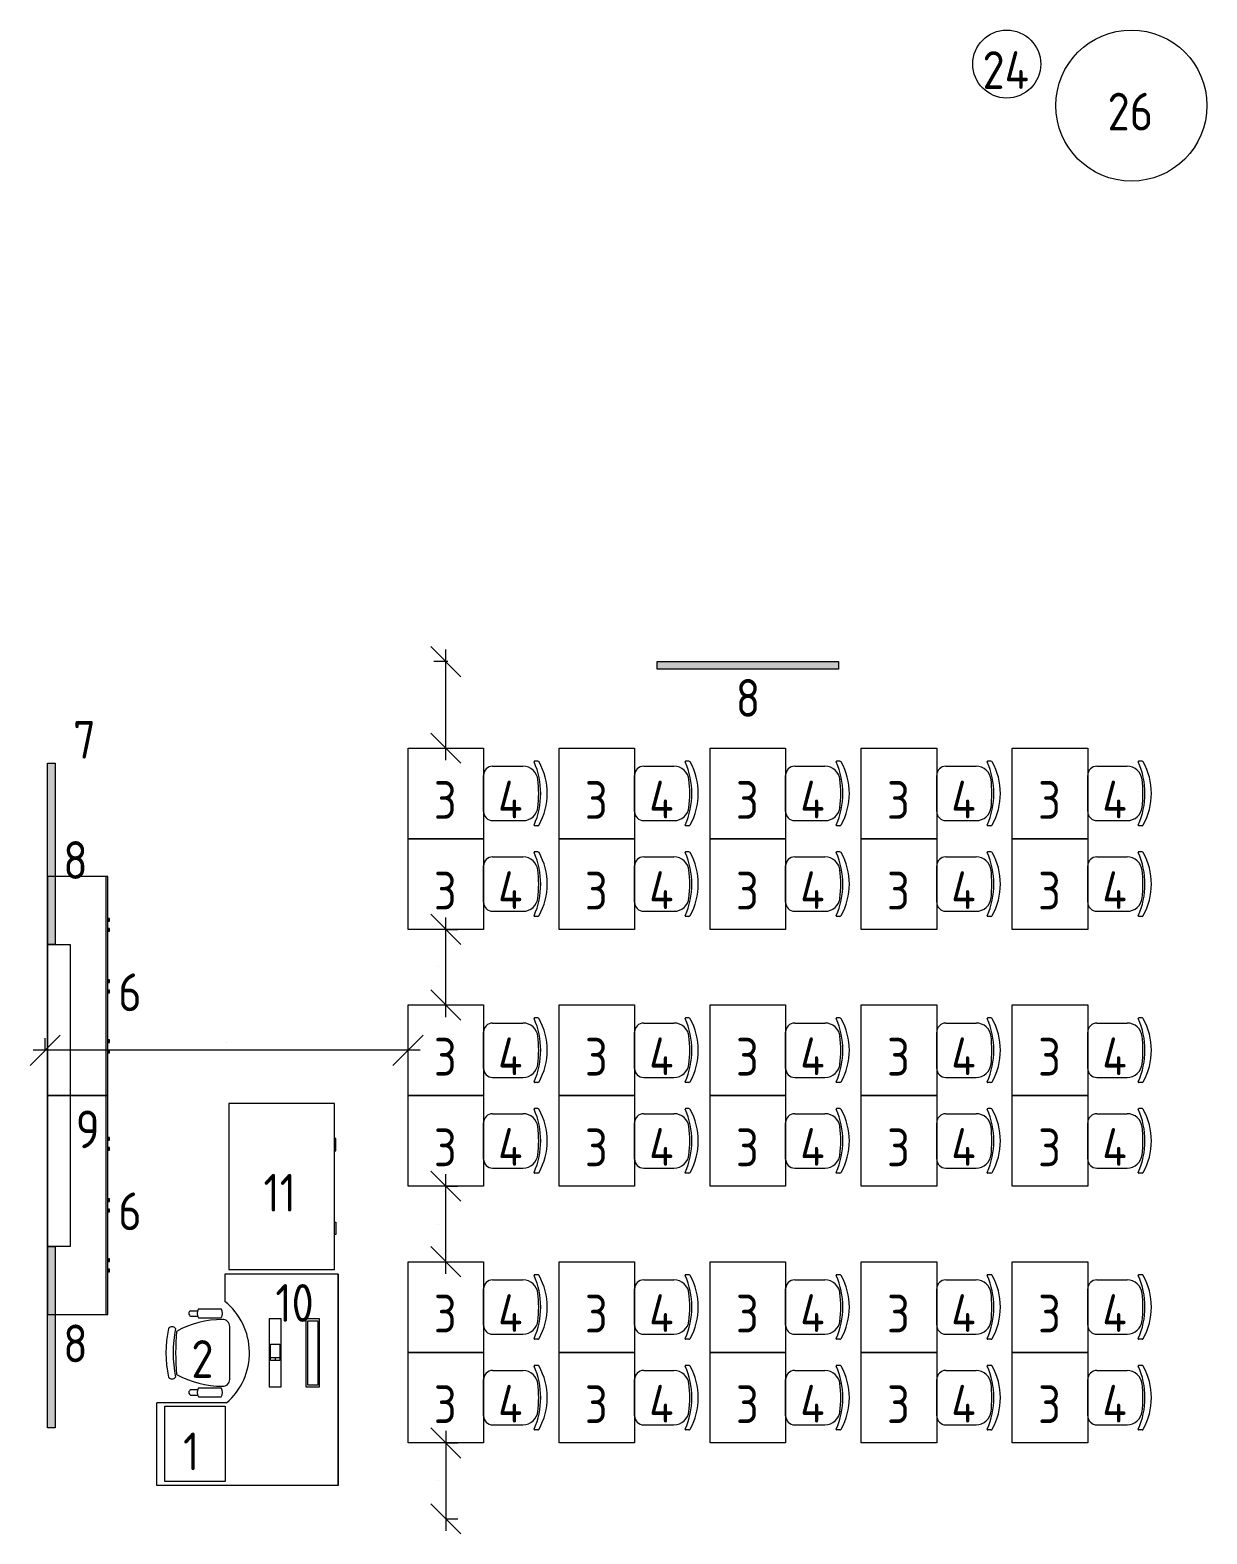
# Model space of a CAD drawing. Header units: millimetres. Extents: x -269164 to 430575, y -569542 to 36130.
# Drawn here: x 207267 to 215058, y -494001 to -484045 of the extents above; entities that cross this region are included whole.
import ezdxf

# ---------------------------------------------------------------- set-up
doc = ezdxf.new("R2010")
doc.units = ezdxf.units.MM
doc.layers.add('ТХ', color=5, linetype='Continuous', lineweight=5)
doc.layers.add('Уточнения', color=210, linetype='Continuous', lineweight=20)
doc.layers.add('ТХ_№ПОЗ', color=7, linetype='Continuous')
doc.styles.add('GOST Common_2', font='GOST_Common.ttf', dxfattribs={"width": 0.9, "height": 250})
doc.styles.add('GOST Common_3', font='GOST_Common.ttf', dxfattribs={"width": 0.9, "height": 2.5})
doc.dimstyles.new('TX-100', dxfattribs={"dimtxt": 200, "dimasz": 200, "dimexe": 80, "dimexo": 0, "dimgap": 50, "dimtad": 1, "dimtoh": 1, "dimdec": 0, "dimrnd": 10, "dimzin": 12, "dimtxsty": 'GOST Common_3', "dimblk": 'OBLIQUE', "dimcen": 1.5, "dimdle": 80, "dimclrd": 256, "dimclre": 256, "dimclrt": 256, "dimadec": 0, "dimazin": 0, "dimtfac": 1, "dimtdec": 0, "dimtmove": 0, "dimatfit": 3, "dimfxl": 1, "dimlwd": -1, "dimlwe": 15, "dimarcsym": 0})

# ---------------------------------------------------------------- blocks, each defined once
blk = doc.blocks.new('Стол учителя угловой с тумбой')
at = {"linetype": 'Continuous', "lineweight": 5}
for p, q in [((0, 0), (0, 1200)), ((0, 1200), (547.9, 1200)), ((547.9, 739), (547.9, 1200)), ((1400, 750), (1219.1, 750)), ((1400, 0), (1400, 750)), ((1400, 0), (1400, 750)), ((1400, 0), (0, 0)), ((0, 0), (1400, 0))]:
    blk.add_line(p, q, dxfattribs=at)
blk.add_lwpolyline([(26.4, 1148.7), (526.4, 1148.7), (526.4, 748.7), (26.4, 748.7)], close=True, dxfattribs=at)
blk.add_arc((878.9, 1024.4), 437, 220.76329, 321.11011, dxfattribs=at)
blk = doc.blocks.new('Кресло регулируемое')
at = {"linetype": 'Continuous'}
for p, q in [((-280.3, -163), (-280.3, -208.6)), ((-243.6, -163), (-243.6, -208.8)), ((242.1, -163), (242.1, -208.8)), ((278.9, -163), (278.9, -208.6)), ((-292.3, -214.4), (-292.3, -365.6)), ((-232.1, -214.4), (-232.1, -365.6)), ((230.7, -214.4), (230.7, -365.6)), ((290.9, -214.4), (290.9, -365.6)), ((-175.8, -421.8), (174.4, -421.8))]:
    blk.add_line(p, q, dxfattribs=at)
for centre, radius, start, end in [((402.7, -373.3), 624.5, 150.90677, 180.12147), ((-144.6, -40.7), 28.1, 124.29147, 235.70827), ((0, -747.5), 747.5, 77.60199, 102.39777), ((0, -794), 747.5, 77.60199, 102.39777), ((0, -1825.8), 1761.9, 85.39382, 94.65462), ((-404.1, -373.3), 624.5, 359.87797, 29.10589), ((144.6, -40.7), 28.1, 304.29007, 55.70964), ((-261.9, -171.6), 20.2, 24.89545, 155.33537), ((260.5, -171.5), 20.2, 24.89545, 155.33537), ((-262.2, -264.4), 58.4, 58.95098, 121.04877), ((260.8, -264.4), 58.4, 58.95101, 121.04877), ((-262.2, -315.5), 58.4, 238.95097, 301.04877), ((-176.4, -376.4), 45.4, 177.81347, 270.74787), ((175, -376.4), 45.4, 269.25187, 2.18664), ((260.8, -315.5), 58.4, 238.95097, 301.04877)]:
    blk.add_arc(centre, radius, start, end, dxfattribs=at)
blk = doc.blocks.new('Стул ученич штабелир №5-7')
at = {"color": 0, "linetype": 'ByBlock', "lineweight": -2}
for p, q in [((-120.1, 0), (120.1, 0)), ((-120.1, 0), (120.1, 0)), ((-179.9, -60), (-179.9, -260.3)), ((-179.9, -60), (-179.9, -260.3)), ((180.1, -60), (180.1, -260.3)), ((180.1, -60), (180.1, -260.3)), ((-213.4, -359), (-213.4, -337.3)), ((-213.4, -359), (-213.4, -337.3)), ((213.6, -359), (213.6, -337.3)), ((213.6, -359), (213.6, -337.3))]:
    blk.add_line(p, q, dxfattribs=at)
for centre, radius, start, end in [((-119.9, -60), 60, 90, 180), ((-119.9, -60), 60, 90, 180), ((120.1, -60), 60, 0, 90), ((120.1, -60), 60, 0, 90), ((-79.9, -260.3), 100, 180, 264.25844), ((-79.9, -260.3), 100, 180, 264.25844), ((80.1, -260.3), 100, 275.74156, 0), ((80.1, -260.3), 100, 275.74156, 0), ((-210.4, -337.3), 3, 63.89783, 180), ((-210.4, -337.3), 3, 63.89783, 180), ((-203.4, -359), 10, 180, 238.06825), ((-203.4, -359), 10, 180, 238.06825), ((0.1, 142.3), 520.8, 246.31951, 293.68049), ((0.1, 142.3), 520.8, 246.31951, 293.68049), ((0.1, 9), 430.5, 240.99166, 299.00834), ((0.1, 9), 430.5, 240.99166, 299.00834), ((0.1, 435.5), 800.4, 263.24698, 276.75302), ((0.1, 435.5), 800.4, 263.24698, 276.75302), ((203.6, -359), 10, 301.93175, 0), ((203.6, -359), 10, 301.93175, 0), ((210.6, -337.3), 3, 0, 116.10217), ((210.6, -337.3), 3, 0, 116.10217)]:
    blk.add_arc(centre, radius, start, end, dxfattribs=at)
blk = doc.blocks.new('Стол ученич с возможностью объединения №5-7')
blk.add_lwpolyline([(600, 0), (0, 0), (0, 500), (600, 500)], close=True)
blk = doc.blocks.new('A$C727b9d3d')
at = {"linetype": 'Continuous'}
blk.add_line((388, -1450), (388, 0), dxfattribs=at)
for points in [[(0, -1450), (400, -1450), (400, 0), (0, 0)], [(400, -277.1), (400, -294.4), (410.2, -294.4), (410.2, -277.1)], [(400, -344.7), (400, -362.1), (410.2, -362.1), (410.2, -344.7)], [(400, -684.1), (400, -701.5), (410.2, -701.5), (410.2, -684.1)], [(400, -751.8), (400, -769.1), (410.2, -769.1), (410.2, -751.8)], [(400, -1081), (400, -1098.4), (410.2, -1098.4), (410.2, -1081)], [(400, -1148.7), (400, -1166), (410.2, -1166), (410.2, -1148.7)]]:
    blk.add_lwpolyline(points, close=True, dxfattribs=at)
blk = doc.blocks.new('Покрытие настенное')
at = {"linetype": 'Continuous', "lineweight": 5}
blk.add_lwpolyline([(2250, -150), (250, -150), (250, 0), (2250, 0)], close=True, dxfattribs=at)
blk = doc.blocks.new('A$C3da1b1ea')
at = {"lineweight": 0}
h = blk.add_hatch(color=256, dxfattribs=at)
h.dxf.hatch_style = 1
h.paths.add_polyline_path([(0, 0), (50, 0), (50, -1200), (0, -1200)])
blk.add_lwpolyline([(0, 0), (50, 0), (50, -1200), (0, -1200), (0, 0)], dxfattribs=at)
blk = doc.blocks.new('_Oblique')
at = {"color": 0, "linetype": 'ByBlock', "lineweight": -2}
blk.add_line((-0.5, -0.5), (0.5, 0.5), dxfattribs=at)
blk = doc.blocks.new('*D11875')
at = {"layer": 'Defpoints', "color": 0, "lineweight": 40, "transparency": 16777216}
for p in [(389999, -302401.9), (389999, -302903.9), (389999, -302903.9)]:
    blk.add_point(p, dxfattribs=at)
at = {"layer": 'ТХ', "transparency": 16777216}
blk.add_line((389999, -302321.9), (389999, -302983.9), dxfattribs=at)
at = {"layer": 'ТХ', "lineweight": 15, "transparency": 16777216}
for p, q in [((389999, -302401.9), (390079, -302401.9)), ((389999, -302903.9), (390079, -302903.9))]:
    blk.add_line(p, q, dxfattribs=at)
at = {"layer": 'ТХ', "transparency": 16777216, "xscale": 200, "yscale": 200, "zscale": 200}
for p, rotation in [((389999, -302401.9), 90), ((389999, -302903.9), 270)]:
    blk.add_blockref('_Oblique', p, dxfattribs=dict(at, rotation=rotation))
at = {"layer": 'ТХ', "transparency": 16777216, "insert": (389947.8, -302652.9), "char_height": 2.5, "attachment_point": 5, "rotation": 90, "style": 'GOST Common_3'}
blk.add_mtext('500', dxfattribs=at)
blk = doc.blocks.new('*D11876')
at = {"layer": 'Defpoints', "color": 0, "lineweight": 40, "transparency": 16777216}
for p in [(389999, -300701.9), (389999, -300701.9), (389999, -301201.9)]:
    blk.add_point(p, dxfattribs=at)
at = {"layer": 'ТХ', "transparency": 16777216}
blk.add_line((389999, -301281.9), (389999, -300621.9), dxfattribs=at)
at = {"layer": 'ТХ', "lineweight": 15, "transparency": 16777216}
for p, q in [((389999, -300701.9), (390079, -300701.9)), ((389999, -301201.9), (390079, -301201.9))]:
    blk.add_line(p, q, dxfattribs=at)
at = {"layer": 'ТХ', "transparency": 16777216, "xscale": 200, "yscale": 200, "zscale": 200}
for p, rotation in [((389999, -300701.9), 90), ((389999, -301201.9), 270)]:
    blk.add_blockref('_Oblique', p, dxfattribs=dict(at, rotation=rotation))
at = {"layer": 'ТХ', "transparency": 16777216, "insert": (389947.8, -300951.9), "char_height": 2.5, "attachment_point": 5, "rotation": 90, "style": 'GOST Common_3'}
blk.add_mtext('500', dxfattribs=at)
blk = doc.blocks.new('*D11877')
at = {"layer": 'Defpoints', "color": 0, "lineweight": 40, "transparency": 16777216}
for p in [(389999, -299001.9), (389999, -299001.9), (389999, -299501.9)]:
    blk.add_point(p, dxfattribs=at)
at = {"layer": 'ТХ', "transparency": 16777216}
blk.add_line((389999, -299581.9), (389999, -298921.9), dxfattribs=at)
at = {"layer": 'ТХ', "lineweight": 15, "transparency": 16777216}
for p, q in [((389999, -299001.9), (390079, -299001.9)), ((389999, -299501.9), (390079, -299501.9))]:
    blk.add_line(p, q, dxfattribs=at)
at = {"layer": 'ТХ', "transparency": 16777216, "xscale": 200, "yscale": 200, "zscale": 200}
for p, rotation in [((389999, -299001.9), 90), ((389999, -299501.9), 270)]:
    blk.add_blockref('_Oblique', p, dxfattribs=dict(at, rotation=rotation))
at = {"layer": 'ТХ', "transparency": 16777216, "insert": (389947.8, -299251.9), "char_height": 2.5, "attachment_point": 5, "rotation": 90, "style": 'GOST Common_3'}
blk.add_mtext('500', dxfattribs=at)
blk = doc.blocks.new('A$C49f6806a')
at = {"linetype": 'Continuous'}
blk.add_lwpolyline([(0, -700), (1100, -700), (1100, 0), (0, 0)], close=True, dxfattribs=at)
for points in [[(313.3, -700), (313.3, -709), (231.5, -709), (231.5, -700)], [(786.7, -700), (786.7, -709), (868.5, -709), (868.5, -700)]]:
    blk.add_lwpolyline(points, dxfattribs=at)
blk = doc.blocks.new('*D11878')
at = {"layer": 'Defpoints', "color": 0, "lineweight": 40, "transparency": 16777216}
for p in [(387347, -299801.9), (387347, -299801.9), (389749, -299801.9)]:
    blk.add_point(p, dxfattribs=at)
at = {"layer": 'ТХ', "lineweight": 15, "transparency": 16777216}
for p, q in [((387347, -299801.9), (387347, -299721.9)), ((389749, -299801.9), (389749, -299721.9))]:
    blk.add_line(p, q, dxfattribs=at)
at = {"layer": 'ТХ', "transparency": 16777216}
blk.add_line((389829, -299801.9), (387267, -299801.9), dxfattribs=at)
at = {"layer": 'ТХ', "transparency": 16777216, "xscale": 200, "yscale": 200, "zscale": 200, "rotation": 180}
blk.add_blockref('_Oblique', (387347, -299801.9), dxfattribs=at)
at = {"layer": 'ТХ', "transparency": 16777216, "xscale": 200, "yscale": 200, "zscale": 200}
blk.add_blockref('_Oblique', (389749, -299801.9), dxfattribs=at)
at = {"layer": 'ТХ', "transparency": 16777216, "insert": (388548, -299750.6), "char_height": 2.5, "attachment_point": 5, "style": 'GOST Common_3'}
blk.add_mtext('2400', dxfattribs=at)
blk = doc.blocks.new('*D11879')
at = {"layer": 'Defpoints', "color": 0, "lineweight": 40, "transparency": 16777216}
for p in [(389999, -297228.9), (390013.5, -297228.9), (389999, -297801.9)]:
    blk.add_point(p, dxfattribs=at)
at = {"layer": 'ТХ', "transparency": 16777216}
blk.add_line((389999, -297881.9), (389999, -297148.9), dxfattribs=at)
at = {"layer": 'ТХ', "lineweight": 15, "transparency": 16777216}
for p, q in [((390013.5, -297228.9), (389919, -297228.9)), ((389999, -297801.9), (390079, -297801.9))]:
    blk.add_line(p, q, dxfattribs=at)
at = {"layer": 'ТХ', "transparency": 16777216, "xscale": 200, "yscale": 200, "zscale": 200}
for p, rotation in [((389999, -297228.9), 90), ((389999, -297801.9), 270)]:
    blk.add_blockref('_Oblique', p, dxfattribs=dict(at, rotation=rotation))
at = {"layer": 'ТХ', "transparency": 16777216, "insert": (389947.8, -297515.4), "char_height": 2.5, "attachment_point": 5, "rotation": 90, "style": 'GOST Common_3'}
blk.add_mtext('570', dxfattribs=at)
blk = doc.blocks.new('Ноутбук')
at = {"layer": 'ТХ'}
for p, q in [((2432.4, 14060), (2432.4, 13996.6)), ((2432.4, 14028.3), (2412.3, 14028.3))]:
    blk.add_line(p, q, dxfattribs=at)
for points in [[(2238.5, 13988.4), (2687.5, 13988.4), (2687.5, 14067.9), (2238.5, 14067.9)], [(2520.4, 13996.6), (2412.3, 13996.6), (2412.3, 14060), (2520.4, 14060)], [(2687.5, 13824.4), (2238.5, 13824.4), (2238.5, 13735.8), (2687.5, 13735.8)], [(2673.8, 13813.8), (2251.4, 13813.8), (2251.4, 13743.9), (2673.8, 13743.9)]]:
    blk.add_lwpolyline(points, close=True, dxfattribs=at)
blk = doc.blocks.new('ТХ1 3 этаж')
at = {"layer": 'ТХ'}
for centre, radius in [((393712.7, -293273), 225), ((394537.7, -293548), 500)]:
    blk.add_circle(centre, radius, dxfattribs=at)
at = {"rotation": 90}
blk.add_blockref('Ноутбук', (402897.8, -304268.5), dxfattribs=at)
at = {"layer": 'ТХ', "lineweight": 0}
for name, p, rotation in [('A$C3da1b1ea', (392599, -297228.9), 270), ('Стол ученич с возможностью объединения №5-7', (390249, -298401.9), 90), ('Стол ученич с возможностью объединения №5-7', (391249, -298401.9), 90), ('Стол ученич с возможностью объединения №5-7', (392249, -298401.9), 90), ('Стол ученич с возможностью объединения №5-7', (393249, -298401.9), 90), ('Стол ученич с возможностью объединения №5-7', (394249, -298401.9), 90), ('Стул ученич штабелир №5-7', (390249, -298101.9), 90), ('Стул ученич штабелир №5-7', (391249, -298101.9), 90), ('Стул ученич штабелир №5-7', (392249, -298101.9), 90), ('Стул ученич штабелир №5-7', (393249, -298101.9), 90), ('Стул ученич штабелир №5-7', (394249, -298101.9), 90), ('Стол ученич с возможностью объединения №5-7', (390249, -299001.9), 90), ('Стол ученич с возможностью объединения №5-7', (391249, -299001.9), 90), ('Стол ученич с возможностью объединения №5-7', (392249, -299001.9), 90), ('Стол ученич с возможностью объединения №5-7', (393249, -299001.9), 90), ('Стол ученич с возможностью объединения №5-7', (394249, -299001.9), 90), ('Стул ученич штабелир №5-7', (390249, -298701.9), 90), ('Стул ученич штабелир №5-7', (391249, -298701.9), 90), ('Стул ученич штабелир №5-7', (392249, -298701.9), 90), ('Стул ученич штабелир №5-7', (393249, -298701.9), 90), ('Стул ученич штабелир №5-7', (394249, -298701.9), 90), ('Покрытие настенное', (387362, -301351.9), 90), ('Стол ученич с возможностью объединения №5-7', (390249, -300101.9), 90), ('Стол ученич с возможностью объединения №5-7', (391249, -300101.9), 90), ('Стол ученич с возможностью объединения №5-7', (392249, -300101.9), 90), ('Стол ученич с возможностью объединения №5-7', (393249, -300101.9), 90), ('Стол ученич с возможностью объединения №5-7', (394249, -300101.9), 90), ('Стул ученич штабелир №5-7', (390249, -299801.9), 90), ('Стул ученич штабелир №5-7', (391249, -299801.9), 90), ('Стул ученич штабелир №5-7', (392249, -299801.9), 90), ('Стул ученич штабелир №5-7', (393249, -299801.9), 90), ('Стул ученич штабелир №5-7', (394249, -299801.9), 90), ('A$C49f6806a', (388562, -301253.9), 90), ('Стол ученич с возможностью объединения №5-7', (390249, -300701.9), 90), ('Стол ученич с возможностью объединения №5-7', (391249, -300701.9), 90), ('Стол ученич с возможностью объединения №5-7', (392249, -300701.9), 90), ('Стол ученич с возможностью объединения №5-7', (393249, -300701.9), 90), ('Стол ученич с возможностью объединения №5-7', (394249, -300701.9), 90), ('Стул ученич штабелир №5-7', (390249, -300401.9), 90), ('Стул ученич штабелир №5-7', (391249, -300401.9), 90), ('Стул ученич штабелир №5-7', (392249, -300401.9), 90), ('Стул ученич штабелир №5-7', (393249, -300401.9), 90), ('Стул ученич штабелир №5-7', (394249, -300401.9), 90), ('Стол ученич с возможностью объединения №5-7', (390249, -301801.9), 90), ('Стол ученич с возможностью объединения №5-7', (391249, -301801.9), 90), ('Стол ученич с возможностью объединения №5-7', (392249, -301801.9), 90), ('Стол ученич с возможностью объединения №5-7', (393249, -301801.9), 90), ('Стол ученич с возможностью объединения №5-7', (394249, -301801.9), 90), ('Стол учителя угловой с тумбой', (389287, -302683.9), 90), ('Стул ученич штабелир №5-7', (390249, -301501.9), 90), ('Стул ученич штабелир №5-7', (391249, -301501.9), 90), ('Стул ученич штабелир №5-7', (392249, -301501.9), 90), ('Стул ученич штабелир №5-7', (393249, -301501.9), 90), ('Стул ученич штабелир №5-7', (394249, -301501.9), 90), ('Кресло регулируемое', (388146.8, -301804.8), 90), ('Стол ученич с возможностью объединения №5-7', (390249, -302401.9), 90), ('Стол ученич с возможностью объединения №5-7', (391249, -302401.9), 90), ('Стол ученич с возможностью объединения №5-7', (392249, -302401.9), 90), ('Стол ученич с возможностью объединения №5-7', (393249, -302401.9), 90), ('Стол ученич с возможностью объединения №5-7', (394249, -302401.9), 90), ('Стул ученич штабелир №5-7', (390249, -302101.9), 90), ('Стул ученич штабелир №5-7', (391249, -302101.9), 90), ('Стул ученич штабелир №5-7', (392249, -302101.9), 90), ('Стул ученич штабелир №5-7', (393249, -302101.9), 90), ('Стул ученич штабелир №5-7', (394249, -302101.9), 90)]:
    blk.add_blockref(name, p, dxfattribs=dict(at, rotation=rotation))
for name, p in [('A$C3da1b1ea', (387362, -297901.9)), ('A$C727b9d3d', (387362, -298651.9)), ('A$C727b9d3d', (387362, -300101.9)), ('A$C3da1b1ea', (387362, -301101.9))]:
    blk.add_blockref(name, p, dxfattribs=at)
at = {"layer": 'ТХ_№ПОЗ', "char_height": 250, "width": 595, "attachment_point": 5, "line_spacing_factor": 1.139951, "style": 'GOST Common_2'}
for s, insert in [('\\pxt4.23333,8.46667,12.7,16.93333,21.16667,25.4,29.63333,33.86667,38.1,42.33333,46.56667,50.8,55.03333,59.26667,63.5,67.73333,71.96667,76.2,80.43333,84.66667,88.9,93.13333,97.36667,101.6,105.83333,110.06667,114.3,118.53333,122.76667,127,131.23333,135.46667;24', (393705.9, -293312.8)), ('\\pxt4.23333,8.46667,12.7,16.93333,21.16667,25.4,29.63333,33.86667,38.1,42.33333,46.56667,50.8,55.03333,59.26667,63.5,67.73333,71.96667,76.2,80.43333,84.66667,88.9,93.13333,97.36667,101.6,105.83333,110.06667,114.3,118.53333,122.76667,127,131.23333,135.46667;26', (394530.9, -293587.8)), ('\\pxt4.23333,8.46667,12.7,16.93333,21.16667,25.4,29.63333,33.86667,38.1,42.33333,46.56667,50.8,55.03333,59.26667,63.5,67.73333,71.96667,76.2,80.43333,84.66667,88.9,93.13333,97.36667,101.6,105.83333,110.06667,114.3,118.53333,122.76667,127,131.23333,135.46667;8', (391999.8, -297469.6)), ('\\pxt4.23333,8.46667,12.7,16.93333,21.16667,25.4,29.63333,33.86667,38.1,42.33333,46.56667,50.8,55.03333,59.26667,63.5,67.73333,71.96667,76.2,80.43333,84.66667,88.9,93.13333,97.36667,101.6,105.83333,110.06667,114.3,118.53333,122.76667,127,131.23333,135.46667;7', (387607.2, -297746.3)), ('\\pxt4.23333,8.46667,12.7,16.93333,21.16667,25.4,29.63333,33.86667,38.1,42.33333,46.56667,50.8,55.03333,59.26667,63.5,67.73333,71.96667,76.2,80.43333,84.66667,88.9,93.13333,97.36667,101.6,105.83333,110.06667,114.3,118.53333,122.76667,127,131.23333,135.46667;3', (389995.6, -298145.1)), ('\\pxt4.23333,8.46667,12.7,16.93333,21.16667,25.4,29.63333,33.86667,38.1,42.33333,46.56667,50.8,55.03333,59.26667,63.5,67.73333,71.96667,76.2,80.43333,84.66667,88.9,93.13333,97.36667,101.6,105.83333,110.06667,114.3,118.53333,122.76667,127,131.23333,135.46667;4', (390426.2, -298141.9)), ('\\pxt4.23333,8.46667,12.7,16.93333,21.16667,25.4,29.63333,33.86667,38.1,42.33333,46.56667,50.8,55.03333,59.26667,63.5,67.73333,71.96667,76.2,80.43333,84.66667,88.9,93.13333,97.36667,101.6,105.83333,110.06667,114.3,118.53333,122.76667,127,131.23333,135.46667;3', (390995.6, -298145.1)), ('\\pxt4.23333,8.46667,12.7,16.93333,21.16667,25.4,29.63333,33.86667,38.1,42.33333,46.56667,50.8,55.03333,59.26667,63.5,67.73333,71.96667,76.2,80.43333,84.66667,88.9,93.13333,97.36667,101.6,105.83333,110.06667,114.3,118.53333,122.76667,127,131.23333,135.46667;4', (391426.2, -298141.9)), ('\\pxt4.23333,8.46667,12.7,16.93333,21.16667,25.4,29.63333,33.86667,38.1,42.33333,46.56667,50.8,55.03333,59.26667,63.5,67.73333,71.96667,76.2,80.43333,84.66667,88.9,93.13333,97.36667,101.6,105.83333,110.06667,114.3,118.53333,122.76667,127,131.23333,135.46667;3', (391995.6, -298145.1)), ('\\pxt4.23333,8.46667,12.7,16.93333,21.16667,25.4,29.63333,33.86667,38.1,42.33333,46.56667,50.8,55.03333,59.26667,63.5,67.73333,71.96667,76.2,80.43333,84.66667,88.9,93.13333,97.36667,101.6,105.83333,110.06667,114.3,118.53333,122.76667,127,131.23333,135.46667;4', (392426.2, -298141.9)), ('\\pxt4.23333,8.46667,12.7,16.93333,21.16667,25.4,29.63333,33.86667,38.1,42.33333,46.56667,50.8,55.03333,59.26667,63.5,67.73333,71.96667,76.2,80.43333,84.66667,88.9,93.13333,97.36667,101.6,105.83333,110.06667,114.3,118.53333,122.76667,127,131.23333,135.46667;3', (392995.6, -298145.1)), ('\\pxt4.23333,8.46667,12.7,16.93333,21.16667,25.4,29.63333,33.86667,38.1,42.33333,46.56667,50.8,55.03333,59.26667,63.5,67.73333,71.96667,76.2,80.43333,84.66667,88.9,93.13333,97.36667,101.6,105.83333,110.06667,114.3,118.53333,122.76667,127,131.23333,135.46667;4', (393426.2, -298141.9)), ('\\pxt4.23333,8.46667,12.7,16.93333,21.16667,25.4,29.63333,33.86667,38.1,42.33333,46.56667,50.8,55.03333,59.26667,63.5,67.73333,71.96667,76.2,80.43333,84.66667,88.9,93.13333,97.36667,101.6,105.83333,110.06667,114.3,118.53333,122.76667,127,131.23333,135.46667;3', (393995.6, -298145.1)), ('\\pxt4.23333,8.46667,12.7,16.93333,21.16667,25.4,29.63333,33.86667,38.1,42.33333,46.56667,50.8,55.03333,59.26667,63.5,67.73333,71.96667,76.2,80.43333,84.66667,88.9,93.13333,97.36667,101.6,105.83333,110.06667,114.3,118.53333,122.76667,127,131.23333,135.46667;4', (394426.2, -298141.9)), ('\\pxt4.23333,8.46667,12.7,16.93333,21.16667,25.4,29.63333,33.86667,38.1,42.33333,46.56667,50.8,55.03333,59.26667,63.5,67.73333,71.96667,76.2,80.43333,84.66667,88.9,93.13333,97.36667,101.6,105.83333,110.06667,114.3,118.53333,122.76667,127,131.23333,135.46667;8', (387547.5, -298542.9)), ('\\pxt4.23333,8.46667,12.7,16.93333,21.16667,25.4,29.63333,33.86667,38.1,42.33333,46.56667,50.8,55.03333,59.26667,63.5,67.73333,71.96667,76.2,80.43333,84.66667,88.9,93.13333,97.36667,101.6,105.83333,110.06667,114.3,118.53333,122.76667,127,131.23333,135.46667;3', (389995.6, -298745.1)), ('\\pxt4.23333,8.46667,12.7,16.93333,21.16667,25.4,29.63333,33.86667,38.1,42.33333,46.56667,50.8,55.03333,59.26667,63.5,67.73333,71.96667,76.2,80.43333,84.66667,88.9,93.13333,97.36667,101.6,105.83333,110.06667,114.3,118.53333,122.76667,127,131.23333,135.46667;4', (390426.2, -298741.9)), ('\\pxt4.23333,8.46667,12.7,16.93333,21.16667,25.4,29.63333,33.86667,38.1,42.33333,46.56667,50.8,55.03333,59.26667,63.5,67.73333,71.96667,76.2,80.43333,84.66667,88.9,93.13333,97.36667,101.6,105.83333,110.06667,114.3,118.53333,122.76667,127,131.23333,135.46667;3', (390995.6, -298745.1)), ('\\pxt4.23333,8.46667,12.7,16.93333,21.16667,25.4,29.63333,33.86667,38.1,42.33333,46.56667,50.8,55.03333,59.26667,63.5,67.73333,71.96667,76.2,80.43333,84.66667,88.9,93.13333,97.36667,101.6,105.83333,110.06667,114.3,118.53333,122.76667,127,131.23333,135.46667;4', (391426.2, -298741.9)), ('\\pxt4.23333,8.46667,12.7,16.93333,21.16667,25.4,29.63333,33.86667,38.1,42.33333,46.56667,50.8,55.03333,59.26667,63.5,67.73333,71.96667,76.2,80.43333,84.66667,88.9,93.13333,97.36667,101.6,105.83333,110.06667,114.3,118.53333,122.76667,127,131.23333,135.46667;3', (391995.6, -298745.1)), ('\\pxt4.23333,8.46667,12.7,16.93333,21.16667,25.4,29.63333,33.86667,38.1,42.33333,46.56667,50.8,55.03333,59.26667,63.5,67.73333,71.96667,76.2,80.43333,84.66667,88.9,93.13333,97.36667,101.6,105.83333,110.06667,114.3,118.53333,122.76667,127,131.23333,135.46667;4', (392426.2, -298741.9)), ('\\pxt4.23333,8.46667,12.7,16.93333,21.16667,25.4,29.63333,33.86667,38.1,42.33333,46.56667,50.8,55.03333,59.26667,63.5,67.73333,71.96667,76.2,80.43333,84.66667,88.9,93.13333,97.36667,101.6,105.83333,110.06667,114.3,118.53333,122.76667,127,131.23333,135.46667;3', (392995.6, -298745.1)), ('\\pxt4.23333,8.46667,12.7,16.93333,21.16667,25.4,29.63333,33.86667,38.1,42.33333,46.56667,50.8,55.03333,59.26667,63.5,67.73333,71.96667,76.2,80.43333,84.66667,88.9,93.13333,97.36667,101.6,105.83333,110.06667,114.3,118.53333,122.76667,127,131.23333,135.46667;4', (393426.2, -298741.9)), ('\\pxt4.23333,8.46667,12.7,16.93333,21.16667,25.4,29.63333,33.86667,38.1,42.33333,46.56667,50.8,55.03333,59.26667,63.5,67.73333,71.96667,76.2,80.43333,84.66667,88.9,93.13333,97.36667,101.6,105.83333,110.06667,114.3,118.53333,122.76667,127,131.23333,135.46667;3', (393995.6, -298745.1)), ('\\pxt4.23333,8.46667,12.7,16.93333,21.16667,25.4,29.63333,33.86667,38.1,42.33333,46.56667,50.8,55.03333,59.26667,63.5,67.73333,71.96667,76.2,80.43333,84.66667,88.9,93.13333,97.36667,101.6,105.83333,110.06667,114.3,118.53333,122.76667,127,131.23333,135.46667;4', (394426.2, -298741.9)), ('\\pxt4.23333,8.46667,12.7,16.93333,21.16667,25.4,29.63333,33.86667,38.1,42.33333,46.56667,50.8,55.03333,59.26667,63.5,67.73333,71.96667,76.2,80.43333,84.66667,88.9,93.13333,97.36667,101.6,105.83333,110.06667,114.3,118.53333,122.76667,127,131.23333,135.46667;6', (387907.9, -299418.1)), ('\\pxt4.23333,8.46667,12.7,16.93333,21.16667,25.4,29.63333,33.86667,38.1,42.33333,46.56667,50.8,55.03333,59.26667,63.5,67.73333,71.96667,76.2,80.43333,84.66667,88.9,93.13333,97.36667,101.6,105.83333,110.06667,114.3,118.53333,122.76667,127,131.23333,135.46667;3', (389995.6, -299845.1)), ('\\pxt4.23333,8.46667,12.7,16.93333,21.16667,25.4,29.63333,33.86667,38.1,42.33333,46.56667,50.8,55.03333,59.26667,63.5,67.73333,71.96667,76.2,80.43333,84.66667,88.9,93.13333,97.36667,101.6,105.83333,110.06667,114.3,118.53333,122.76667,127,131.23333,135.46667;4', (390426.2, -299841.9)), ('\\pxt4.23333,8.46667,12.7,16.93333,21.16667,25.4,29.63333,33.86667,38.1,42.33333,46.56667,50.8,55.03333,59.26667,63.5,67.73333,71.96667,76.2,80.43333,84.66667,88.9,93.13333,97.36667,101.6,105.83333,110.06667,114.3,118.53333,122.76667,127,131.23333,135.46667;3', (390995.6, -299845.1)), ('\\pxt4.23333,8.46667,12.7,16.93333,21.16667,25.4,29.63333,33.86667,38.1,42.33333,46.56667,50.8,55.03333,59.26667,63.5,67.73333,71.96667,76.2,80.43333,84.66667,88.9,93.13333,97.36667,101.6,105.83333,110.06667,114.3,118.53333,122.76667,127,131.23333,135.46667;4', (391426.2, -299841.9)), ('\\pxt4.23333,8.46667,12.7,16.93333,21.16667,25.4,29.63333,33.86667,38.1,42.33333,46.56667,50.8,55.03333,59.26667,63.5,67.73333,71.96667,76.2,80.43333,84.66667,88.9,93.13333,97.36667,101.6,105.83333,110.06667,114.3,118.53333,122.76667,127,131.23333,135.46667;3', (391995.6, -299845.1)), ('\\pxt4.23333,8.46667,12.7,16.93333,21.16667,25.4,29.63333,33.86667,38.1,42.33333,46.56667,50.8,55.03333,59.26667,63.5,67.73333,71.96667,76.2,80.43333,84.66667,88.9,93.13333,97.36667,101.6,105.83333,110.06667,114.3,118.53333,122.76667,127,131.23333,135.46667;4', (392426.2, -299841.9)), ('\\pxt4.23333,8.46667,12.7,16.93333,21.16667,25.4,29.63333,33.86667,38.1,42.33333,46.56667,50.8,55.03333,59.26667,63.5,67.73333,71.96667,76.2,80.43333,84.66667,88.9,93.13333,97.36667,101.6,105.83333,110.06667,114.3,118.53333,122.76667,127,131.23333,135.46667;3', (392995.6, -299845.1)), ('\\pxt4.23333,8.46667,12.7,16.93333,21.16667,25.4,29.63333,33.86667,38.1,42.33333,46.56667,50.8,55.03333,59.26667,63.5,67.73333,71.96667,76.2,80.43333,84.66667,88.9,93.13333,97.36667,101.6,105.83333,110.06667,114.3,118.53333,122.76667,127,131.23333,135.46667;4', (393426.2, -299841.9)), ('\\pxt4.23333,8.46667,12.7,16.93333,21.16667,25.4,29.63333,33.86667,38.1,42.33333,46.56667,50.8,55.03333,59.26667,63.5,67.73333,71.96667,76.2,80.43333,84.66667,88.9,93.13333,97.36667,101.6,105.83333,110.06667,114.3,118.53333,122.76667,127,131.23333,135.46667;3', (393995.6, -299845.1)), ('\\pxt4.23333,8.46667,12.7,16.93333,21.16667,25.4,29.63333,33.86667,38.1,42.33333,46.56667,50.8,55.03333,59.26667,63.5,67.73333,71.96667,76.2,80.43333,84.66667,88.9,93.13333,97.36667,101.6,105.83333,110.06667,114.3,118.53333,122.76667,127,131.23333,135.46667;4', (394426.2, -299841.9)), ('\\pxt4.23333,8.46667,12.7,16.93333,21.16667,25.4,29.63333,33.86667,38.1,42.33333,46.56667,50.8,55.03333,59.26667,63.5,67.73333,71.96667,76.2,80.43333,84.66667,88.9,93.13333,97.36667,101.6,105.83333,110.06667,114.3,118.53333,122.76667,127,131.23333,135.46667;9', (387628.8, -300325.6)), ('\\pxt4.23333,8.46667,12.7,16.93333,21.16667,25.4,29.63333,33.86667,38.1,42.33333,46.56667,50.8,55.03333,59.26667,63.5,67.73333,71.96667,76.2,80.43333,84.66667,88.9,93.13333,97.36667,101.6,105.83333,110.06667,114.3,118.53333,122.76667,127,131.23333,135.46667;3', (389995.6, -300445.1)), ('\\pxt4.23333,8.46667,12.7,16.93333,21.16667,25.4,29.63333,33.86667,38.1,42.33333,46.56667,50.8,55.03333,59.26667,63.5,67.73333,71.96667,76.2,80.43333,84.66667,88.9,93.13333,97.36667,101.6,105.83333,110.06667,114.3,118.53333,122.76667,127,131.23333,135.46667;4', (390426.2, -300441.9)), ('\\pxt4.23333,8.46667,12.7,16.93333,21.16667,25.4,29.63333,33.86667,38.1,42.33333,46.56667,50.8,55.03333,59.26667,63.5,67.73333,71.96667,76.2,80.43333,84.66667,88.9,93.13333,97.36667,101.6,105.83333,110.06667,114.3,118.53333,122.76667,127,131.23333,135.46667;3', (390995.6, -300445.1)), ('\\pxt4.23333,8.46667,12.7,16.93333,21.16667,25.4,29.63333,33.86667,38.1,42.33333,46.56667,50.8,55.03333,59.26667,63.5,67.73333,71.96667,76.2,80.43333,84.66667,88.9,93.13333,97.36667,101.6,105.83333,110.06667,114.3,118.53333,122.76667,127,131.23333,135.46667;4', (391426.2, -300441.9)), ('\\pxt4.23333,8.46667,12.7,16.93333,21.16667,25.4,29.63333,33.86667,38.1,42.33333,46.56667,50.8,55.03333,59.26667,63.5,67.73333,71.96667,76.2,80.43333,84.66667,88.9,93.13333,97.36667,101.6,105.83333,110.06667,114.3,118.53333,122.76667,127,131.23333,135.46667;3', (391995.6, -300445.1)), ('\\pxt4.23333,8.46667,12.7,16.93333,21.16667,25.4,29.63333,33.86667,38.1,42.33333,46.56667,50.8,55.03333,59.26667,63.5,67.73333,71.96667,76.2,80.43333,84.66667,88.9,93.13333,97.36667,101.6,105.83333,110.06667,114.3,118.53333,122.76667,127,131.23333,135.46667;4', (392426.2, -300441.9)), ('\\pxt4.23333,8.46667,12.7,16.93333,21.16667,25.4,29.63333,33.86667,38.1,42.33333,46.56667,50.8,55.03333,59.26667,63.5,67.73333,71.96667,76.2,80.43333,84.66667,88.9,93.13333,97.36667,101.6,105.83333,110.06667,114.3,118.53333,122.76667,127,131.23333,135.46667;3', (392995.6, -300445.1)), ('\\pxt4.23333,8.46667,12.7,16.93333,21.16667,25.4,29.63333,33.86667,38.1,42.33333,46.56667,50.8,55.03333,59.26667,63.5,67.73333,71.96667,76.2,80.43333,84.66667,88.9,93.13333,97.36667,101.6,105.83333,110.06667,114.3,118.53333,122.76667,127,131.23333,135.46667;4', (393426.2, -300441.9)), ('\\pxt4.23333,8.46667,12.7,16.93333,21.16667,25.4,29.63333,33.86667,38.1,42.33333,46.56667,50.8,55.03333,59.26667,63.5,67.73333,71.96667,76.2,80.43333,84.66667,88.9,93.13333,97.36667,101.6,105.83333,110.06667,114.3,118.53333,122.76667,127,131.23333,135.46667;3', (393995.6, -300445.1)), ('\\pxt4.23333,8.46667,12.7,16.93333,21.16667,25.4,29.63333,33.86667,38.1,42.33333,46.56667,50.8,55.03333,59.26667,63.5,67.73333,71.96667,76.2,80.43333,84.66667,88.9,93.13333,97.36667,101.6,105.83333,110.06667,114.3,118.53333,122.76667,127,131.23333,135.46667;4', (394426.2, -300441.9)), ('\\pxt4.23333,8.46667,12.7,16.93333,21.16667,25.4,29.63333,33.86667,38.1,42.33333,46.56667,50.8,55.03333,59.26667,63.5,67.73333,71.96667,76.2,80.43333,84.66667,88.9,93.13333,97.36667,101.6,105.83333,110.06667,114.3,118.53333,122.76667,127,131.23333,135.46667;11', (388899.7, -300745.2)), ('\\pxt4.23333,8.46667,12.7,16.93333,21.16667,25.4,29.63333,33.86667,38.1,42.33333,46.56667,50.8,55.03333,59.26667,63.5,67.73333,71.96667,76.2,80.43333,84.66667,88.9,93.13333,97.36667,101.6,105.83333,110.06667,114.3,118.53333,122.76667,127,131.23333,135.46667;6', (387907.9, -300868.1)), ('\\pxt4.23333,8.46667,12.7,16.93333,21.16667,25.4,29.63333,33.86667,38.1,42.33333,46.56667,50.8,55.03333,59.26667,63.5,67.73333,71.96667,76.2,80.43333,84.66667,88.9,93.13333,97.36667,101.6,105.83333,110.06667,114.3,118.53333,122.76667,127,131.23333,135.46667;10', (388997.9, -301474.9)), ('\\pxt4.23333,8.46667,12.7,16.93333,21.16667,25.4,29.63333,33.86667,38.1,42.33333,46.56667,50.8,55.03333,59.26667,63.5,67.73333,71.96667,76.2,80.43333,84.66667,88.9,93.13333,97.36667,101.6,105.83333,110.06667,114.3,118.53333,122.76667,127,131.23333,135.46667;3', (389995.6, -301545.1)), ('\\pxt4.23333,8.46667,12.7,16.93333,21.16667,25.4,29.63333,33.86667,38.1,42.33333,46.56667,50.8,55.03333,59.26667,63.5,67.73333,71.96667,76.2,80.43333,84.66667,88.9,93.13333,97.36667,101.6,105.83333,110.06667,114.3,118.53333,122.76667,127,131.23333,135.46667;4', (390426.2, -301541.9)), ('\\pxt4.23333,8.46667,12.7,16.93333,21.16667,25.4,29.63333,33.86667,38.1,42.33333,46.56667,50.8,55.03333,59.26667,63.5,67.73333,71.96667,76.2,80.43333,84.66667,88.9,93.13333,97.36667,101.6,105.83333,110.06667,114.3,118.53333,122.76667,127,131.23333,135.46667;3', (390995.6, -301545.1)), ('\\pxt4.23333,8.46667,12.7,16.93333,21.16667,25.4,29.63333,33.86667,38.1,42.33333,46.56667,50.8,55.03333,59.26667,63.5,67.73333,71.96667,76.2,80.43333,84.66667,88.9,93.13333,97.36667,101.6,105.83333,110.06667,114.3,118.53333,122.76667,127,131.23333,135.46667;4', (391426.2, -301541.9)), ('\\pxt4.23333,8.46667,12.7,16.93333,21.16667,25.4,29.63333,33.86667,38.1,42.33333,46.56667,50.8,55.03333,59.26667,63.5,67.73333,71.96667,76.2,80.43333,84.66667,88.9,93.13333,97.36667,101.6,105.83333,110.06667,114.3,118.53333,122.76667,127,131.23333,135.46667;3', (391995.6, -301545.1)), ('\\pxt4.23333,8.46667,12.7,16.93333,21.16667,25.4,29.63333,33.86667,38.1,42.33333,46.56667,50.8,55.03333,59.26667,63.5,67.73333,71.96667,76.2,80.43333,84.66667,88.9,93.13333,97.36667,101.6,105.83333,110.06667,114.3,118.53333,122.76667,127,131.23333,135.46667;4', (392426.2, -301541.9)), ('\\pxt4.23333,8.46667,12.7,16.93333,21.16667,25.4,29.63333,33.86667,38.1,42.33333,46.56667,50.8,55.03333,59.26667,63.5,67.73333,71.96667,76.2,80.43333,84.66667,88.9,93.13333,97.36667,101.6,105.83333,110.06667,114.3,118.53333,122.76667,127,131.23333,135.46667;3', (392995.6, -301545.1)), ('\\pxt4.23333,8.46667,12.7,16.93333,21.16667,25.4,29.63333,33.86667,38.1,42.33333,46.56667,50.8,55.03333,59.26667,63.5,67.73333,71.96667,76.2,80.43333,84.66667,88.9,93.13333,97.36667,101.6,105.83333,110.06667,114.3,118.53333,122.76667,127,131.23333,135.46667;4', (393426.2, -301541.9)), ('\\pxt4.23333,8.46667,12.7,16.93333,21.16667,25.4,29.63333,33.86667,38.1,42.33333,46.56667,50.8,55.03333,59.26667,63.5,67.73333,71.96667,76.2,80.43333,84.66667,88.9,93.13333,97.36667,101.6,105.83333,110.06667,114.3,118.53333,122.76667,127,131.23333,135.46667;3', (393995.6, -301545.1)), ('\\pxt4.23333,8.46667,12.7,16.93333,21.16667,25.4,29.63333,33.86667,38.1,42.33333,46.56667,50.8,55.03333,59.26667,63.5,67.73333,71.96667,76.2,80.43333,84.66667,88.9,93.13333,97.36667,101.6,105.83333,110.06667,114.3,118.53333,122.76667,127,131.23333,135.46667;4', (394426.2, -301541.9)), ('\\pxt4.23333,8.46667,12.7,16.93333,21.16667,25.4,29.63333,33.86667,38.1,42.33333,46.56667,50.8,55.03333,59.26667,63.5,67.73333,71.96667,76.2,80.43333,84.66667,88.9,93.13333,97.36667,101.6,105.83333,110.06667,114.3,118.53333,122.76667,127,131.23333,135.46667;8', (387547.5, -301742.9)), ('\\pxt4.23333,8.46667,12.7,16.93333,21.16667,25.4,29.63333,33.86667,38.1,42.33333,46.56667,50.8,55.03333,59.26667,63.5,67.73333,71.96667,76.2,80.43333,84.66667,88.9,93.13333,97.36667,101.6,105.83333,110.06667,114.3,118.53333,122.76667,127,131.23333,135.46667;2', (388388.1, -301845.8)), ('\\pxt4.23333,8.46667,12.7,16.93333,21.16667,25.4,29.63333,33.86667,38.1,42.33333,46.56667,50.8,55.03333,59.26667,63.5,67.73333,71.96667,76.2,80.43333,84.66667,88.9,93.13333,97.36667,101.6,105.83333,110.06667,114.3,118.53333,122.76667,127,131.23333,135.46667;3', (389995.6, -302145.1)), ('\\pxt4.23333,8.46667,12.7,16.93333,21.16667,25.4,29.63333,33.86667,38.1,42.33333,46.56667,50.8,55.03333,59.26667,63.5,67.73333,71.96667,76.2,80.43333,84.66667,88.9,93.13333,97.36667,101.6,105.83333,110.06667,114.3,118.53333,122.76667,127,131.23333,135.46667;4', (390426.2, -302141.9)), ('\\pxt4.23333,8.46667,12.7,16.93333,21.16667,25.4,29.63333,33.86667,38.1,42.33333,46.56667,50.8,55.03333,59.26667,63.5,67.73333,71.96667,76.2,80.43333,84.66667,88.9,93.13333,97.36667,101.6,105.83333,110.06667,114.3,118.53333,122.76667,127,131.23333,135.46667;3', (390995.6, -302145.1)), ('\\pxt4.23333,8.46667,12.7,16.93333,21.16667,25.4,29.63333,33.86667,38.1,42.33333,46.56667,50.8,55.03333,59.26667,63.5,67.73333,71.96667,76.2,80.43333,84.66667,88.9,93.13333,97.36667,101.6,105.83333,110.06667,114.3,118.53333,122.76667,127,131.23333,135.46667;4', (391426.2, -302141.9)), ('\\pxt4.23333,8.46667,12.7,16.93333,21.16667,25.4,29.63333,33.86667,38.1,42.33333,46.56667,50.8,55.03333,59.26667,63.5,67.73333,71.96667,76.2,80.43333,84.66667,88.9,93.13333,97.36667,101.6,105.83333,110.06667,114.3,118.53333,122.76667,127,131.23333,135.46667;3', (391995.6, -302145.1)), ('\\pxt4.23333,8.46667,12.7,16.93333,21.16667,25.4,29.63333,33.86667,38.1,42.33333,46.56667,50.8,55.03333,59.26667,63.5,67.73333,71.96667,76.2,80.43333,84.66667,88.9,93.13333,97.36667,101.6,105.83333,110.06667,114.3,118.53333,122.76667,127,131.23333,135.46667;4', (392426.2, -302141.9)), ('\\pxt4.23333,8.46667,12.7,16.93333,21.16667,25.4,29.63333,33.86667,38.1,42.33333,46.56667,50.8,55.03333,59.26667,63.5,67.73333,71.96667,76.2,80.43333,84.66667,88.9,93.13333,97.36667,101.6,105.83333,110.06667,114.3,118.53333,122.76667,127,131.23333,135.46667;3', (392995.6, -302145.1)), ('\\pxt4.23333,8.46667,12.7,16.93333,21.16667,25.4,29.63333,33.86667,38.1,42.33333,46.56667,50.8,55.03333,59.26667,63.5,67.73333,71.96667,76.2,80.43333,84.66667,88.9,93.13333,97.36667,101.6,105.83333,110.06667,114.3,118.53333,122.76667,127,131.23333,135.46667;4', (393426.2, -302141.9)), ('\\pxt4.23333,8.46667,12.7,16.93333,21.16667,25.4,29.63333,33.86667,38.1,42.33333,46.56667,50.8,55.03333,59.26667,63.5,67.73333,71.96667,76.2,80.43333,84.66667,88.9,93.13333,97.36667,101.6,105.83333,110.06667,114.3,118.53333,122.76667,127,131.23333,135.46667;3', (393995.6, -302145.1)), ('\\pxt4.23333,8.46667,12.7,16.93333,21.16667,25.4,29.63333,33.86667,38.1,42.33333,46.56667,50.8,55.03333,59.26667,63.5,67.73333,71.96667,76.2,80.43333,84.66667,88.9,93.13333,97.36667,101.6,105.83333,110.06667,114.3,118.53333,122.76667,127,131.23333,135.46667;4', (394426.2, -302141.9)), ('\\pxt4.23333,8.46667,12.7,16.93333,21.16667,25.4,29.63333,33.86667,38.1,42.33333,46.56667,50.8,55.03333,59.26667,63.5,67.73333,71.96667,76.2,80.43333,84.66667,88.9,93.13333,97.36667,101.6,105.83333,110.06667,114.3,118.53333,122.76667,127,131.23333,135.46667;1', (388313.6, -302457.5))]:
    blk.add_mtext(s, dxfattribs=dict(at, insert=insert))
at = {"layer": 'ТХ'}
for base, p1, p2, picture, middle in [((389999, -297228.9), (389999, -297801.9), (390013.5, -297228.9), '*D11879', (389947.8, -297515.4)), ((389999, -299001.9), (389999, -299501.9), (389999, -299001.9), '*D11877', (389947.8, -299251.9)), ((389999, -300701.9), (389999, -301201.9), (389999, -300701.9), '*D11876', (389947.8, -300951.9))]:
    dim = blk.add_linear_dim(base=base, p1=p1, p2=p2, angle=90, dimstyle='TX-100', dxfattribs=at)
    dim.commit()
    dim.dimension.update_dxf_attribs({"geometry": picture, "text_midpoint": middle})
dim = blk.add_linear_dim(base=(387347, -299801.9), p1=(389749, -299801.9), p2=(387347, -299801.9), dimstyle='TX-100', dxfattribs=at)
dim.commit()
dim.dimension.update_dxf_attribs({"geometry": '*D11878', "text_midpoint": (388548, -299750.6)})
dim = blk.add_linear_dim(base=(389999, -302903.9), p1=(389999, -302401.9), p2=(389999, -302903.9), angle=90, dimstyle='TX-100', dxfattribs=at)
dim.commit()
dim.dimension.update_dxf_attribs({"geometry": '*D11875', "text_midpoint": (389999, -302652.9), "dimtype": 128})

msp = doc.modelspace()

# ---------------------------------------------------------------- block references
at = {"layer": 'Уточнения', "lineweight": 50}
msp.add_blockref('ТХ1 3 этаж', (-179979.78, -190997.11), dxfattribs=at)

doc.saveas('drawing.dxf')
